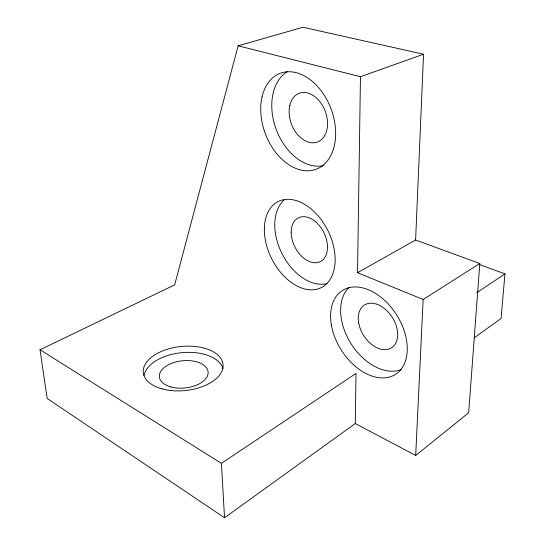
<?xml version="1.0" encoding="UTF-8"?>
<svg xmlns="http://www.w3.org/2000/svg" width="545" height="545" viewBox="0 0 545 545"><rect width="100%" height="100%" fill="white"/><g stroke="black" fill="none" stroke-linecap="round" stroke-linejoin="round"><path stroke-width="0.82" d="M355.272 423.54L356.021 373.407L221.42 463.352L224.533 517.75L355.272 423.54L415.692 455.457L468.673 412.769L479.811 263.501L415.603 240.032L357.527 272.711L360.463 76.709L423.554 54.227L415.603 240.032M415.692 455.457L423.145 299.491L479.811 263.501M479.423 264.529L504.963 273.883L501.066 318.478L474.191 337.839M423.554 54.227L302.979 27.25L238.145 45.814L174.666 284.851L40.037 349.774L47.17 398.47L224.533 517.75M476.848 292.672L504.963 273.883M238.145 45.814L360.463 76.709M357.527 272.711L423.145 299.491M40.037 349.774L221.42 463.352M323.825 165.53A50.678 35.18 69.6 0 1 276.506 130.207A50.678 35.18 69.6 0 1 287.583 71.504M327.007 283.598A47.633 31.515 63.4 0 1 282.276 254.181A47.633 31.515 63.4 0 1 284.013 200.063M144.023 375.485A39.955 22.284 -5.9 0 1 182.446 352.608A39.955 22.284 -5.9 0 1 222.946 368.543M401.209 369.605A49.105 32.857 57.7 0 1 351.034 343.691A49.105 32.857 57.7 0 1 349.195 287.29M170.68 386.882A24.498 13.659 -5.9 0 0 208.129 373.202A24.498 13.659 -5.9 0 0 172.411 363.031A24.498 13.659 -5.9 0 0 170.68 386.882M289.817 105.376A26.031 18.067 69.6 0 0 313.171 142.838A26.031 18.067 69.6 0 0 322.013 104.715A26.031 18.067 69.6 0 0 289.817 105.376M162.253 388.919A40.092 22.134 -5.8 0 0 223.096 366.301A40.092 22.134 -5.8 0 0 164.147 350.326A40.092 22.134 -5.8 0 0 162.253 388.919M262.172 96.302A51.237 35.125 69.5 0 0 307.237 170.817A51.237 35.125 69.5 0 0 325.181 96.731A51.237 35.125 69.5 0 0 262.172 96.302M264.345 228.723A48.13 31.426 63.4 0 0 316.87 289.231A48.13 31.426 63.4 0 0 318.062 215.786A48.13 31.426 63.4 0 0 264.345 228.723M331.387 324.977A49.629 32.782 57.8 0 0 394.369 375.035A49.629 32.782 57.8 0 0 381.023 297.304A49.629 32.782 57.8 0 0 331.387 324.977M291.207 232.122A24.471 16.18 63.4 0 0 318.314 262.37A24.471 16.18 63.4 0 0 318.559 224.697A24.471 16.18 63.4 0 0 291.207 232.122M358.719 323.151A25.329 16.943 57.7 0 0 391.249 348.017A25.329 16.943 57.7 0 0 383.953 308.157A25.329 16.943 57.7 0 0 358.719 323.151"/></g></svg>
